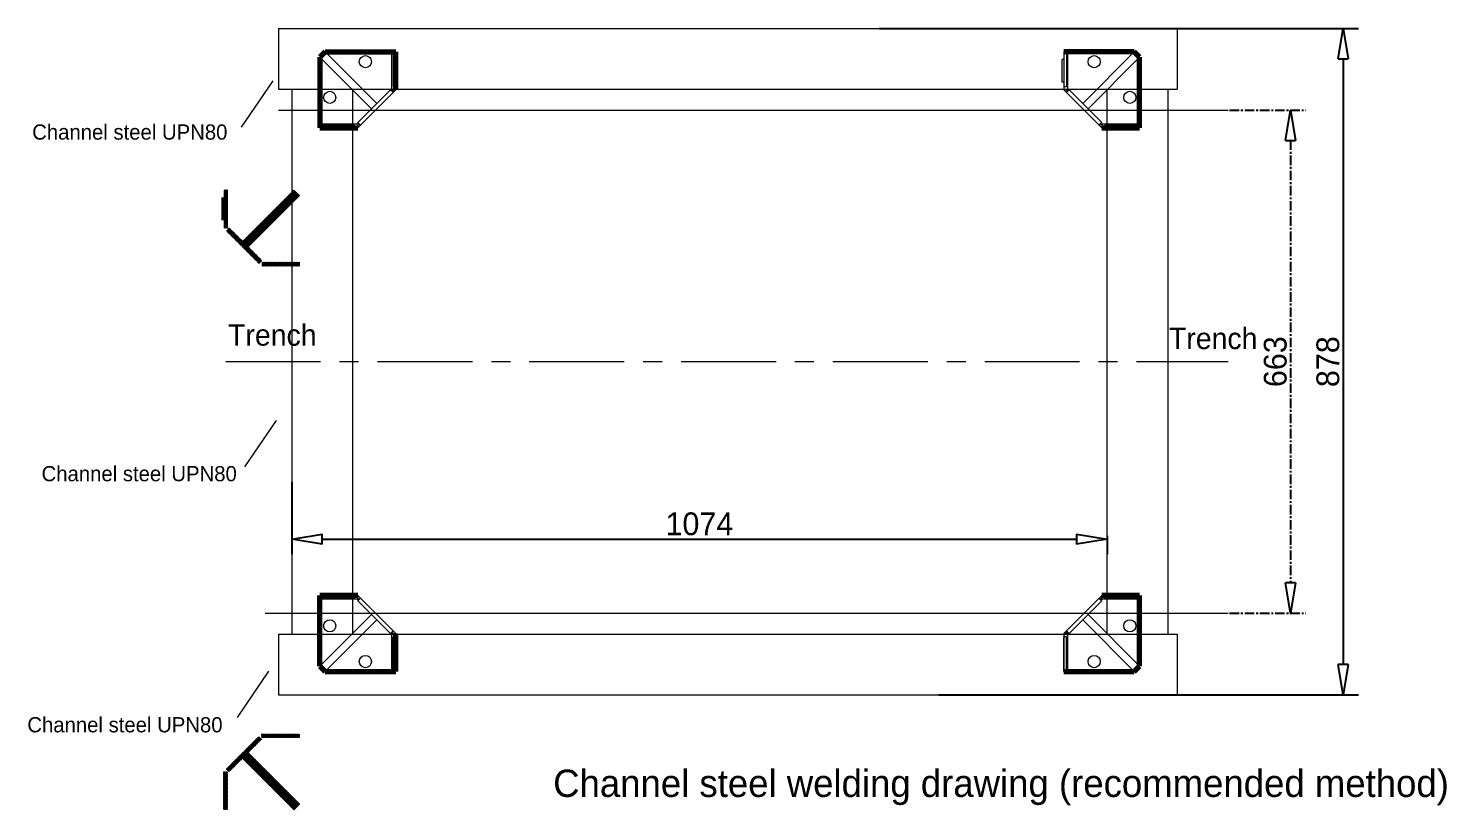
# Model space of a CAD drawing. Header units: inches. Extents: x -4705 to 38647, y 7098 to 31800.
# Drawn here: x 9782 to 11651, y 25109 to 26137 of the extents above; entities that cross this region are included whole.
import ezdxf

# ---------------------------------------------------------------- set-up
doc = ezdxf.new("R2010")
doc.units = ezdxf.units.IN
doc.header["$LTSCALE"] = 10
doc.header["$MEASUREMENT"] = 0
doc.linetypes.add('CENTER', pattern=[2, 1.25, -0.25, 0.25, -0.25])
doc.layers.get('0').update_dxf_attribs({"lineweight": 0})
doc.layers.get('Defpoints').update_dxf_attribs({"lineweight": 0})
doc.styles.add('DWGTransNewTextStyle', font='SourceHanSansCN-Normal.ttf')
doc.styles.get("Standard").update_dxf_attribs({"font": 'SourceHanSansCN-Normal.ttf'})
doc.dimstyles.new('副本 (2) Standard', dxfattribs={"dimtxt": 30, "dimasz": 40, "dimexe": 20, "dimexo": 2, "dimgap": 5, "dimtad": 1, "dimtoh": 1, "dimdec": 0, "dimdsep": 46, "dimtxsty": 'Standard', "dimblk": 'CLOSEDBLANK', "dimcen": 0.09, "dimclrd": 256, "dimadec": 0, "dimazin": 0, "dimtfac": 1, "dimtdec": 0, "dimtofl": 0, "dimtmove": 1, "dimatfit": 2, "dimldrblk": 'CLOSEDBLANK', "dimfxl": 1, "dimtolj": 1, "dimtzin": 0, "dimarcsym": 0})

# ---------------------------------------------------------------- blocks, each defined once
blk = doc.blocks.new('_ClosedBlank')
at = {"color": 0, "linetype": 'ByBlock', "lineweight": -2}
for p, q in [((-1, 0.167), (0, 0)), ((-1, 0.167), (-1, -0.167)), ((0, 0), (-1, -0.167))]:
    blk.add_line(p, q, dxfattribs=at)
blk = doc.blocks.new('*D6')
at = {"color": 0, "linetype": 'CENTER', "lineweight": -2, "transparency": 16777216}
for p, q in [((11365, 26029.9), (11465.3, 26029.9)), ((11365, 25367.2), (11465.3, 25367.2))]:
    blk.add_line(p, q, dxfattribs=at)
at = {"linetype": 'CENTER', "lineweight": -2, "transparency": 16777216}
blk.add_line((11445.3, 25989.9), (11445.3, 25407.2), dxfattribs=at)
at = {"layer": 'Defpoints', "color": 0, "transparency": 16777216}
for p in [(11363, 26029.9), (11363, 25367.2), (11445.3, 25367.2)]:
    blk.add_point(p, dxfattribs=at)
at = {"linetype": 'ByBlock', "lineweight": -2, "transparency": 16777216, "xscale": 40, "yscale": 40, "zscale": 40}
for p, rotation in [((11445.3, 26029.9), 90), ((11445.3, 25367.2), 270)]:
    blk.add_blockref('_ClosedBlank', p, dxfattribs=dict(at, rotation=rotation))
at = {"color": 0, "ltscale": 50, "transparency": 16777216, "insert": (11425.3, 25698.5), "char_height": 30, "attachment_point": 5, "rotation": 90}
blk.add_mtext('\\A1;663', dxfattribs=at)
blk = doc.blocks.new('*D7')
at = {"color": 0, "lineweight": -2, "transparency": 16777216}
for p, q in [((10903.3, 26137.4), (11534.6, 26137.4)), ((10981.8, 25259.7), (11534.6, 25259.7))]:
    blk.add_line(p, q, dxfattribs=at)
at = {"lineweight": -2, "transparency": 16777216}
blk.add_line((11514.6, 26097.4), (11514.6, 25299.7), dxfattribs=at)
at = {"layer": 'Defpoints', "color": 0, "transparency": 16777216}
for p in [(10901.3, 26137.4), (10979.8, 25259.7), (11514.6, 25259.7)]:
    blk.add_point(p, dxfattribs=at)
at = {"linetype": 'ByBlock', "lineweight": -2, "transparency": 16777216, "xscale": 40, "yscale": 40, "zscale": 40}
for p, rotation in [((11514.6, 26137.4), 90), ((11514.6, 25259.7), 270)]:
    blk.add_blockref('_ClosedBlank', p, dxfattribs=dict(at, rotation=rotation))
at = {"color": 0, "ltscale": 50, "transparency": 16777216, "insert": (11494.6, 25698.5), "char_height": 30, "attachment_point": 5, "rotation": 90}
blk.add_mtext('\\A1;878', dxfattribs=at)
blk = doc.blocks.new('*D8')
at = {"color": 0, "lineweight": -2, "transparency": 16777216}
for p, q in [((10129.5, 25540), (10129.5, 25444.8)), ((11203.5, 25469.2), (11203.5, 25444.8))]:
    blk.add_line(p, q, dxfattribs=at)
at = {"lineweight": -2, "transparency": 16777216}
blk.add_line((10169.5, 25464.8), (11163.5, 25464.8), dxfattribs=at)
at = {"layer": 'Defpoints', "color": 0, "transparency": 16777216}
for p in [(10129.5, 25542), (11203.5, 25471.2), (11203.5, 25464.8)]:
    blk.add_point(p, dxfattribs=at)
at = {"linetype": 'ByBlock', "lineweight": -2, "transparency": 16777216, "xscale": 40, "yscale": 40, "zscale": 40, "rotation": 180}
blk.add_blockref('_ClosedBlank', (10129.5, 25464.8), dxfattribs=at)
at = {"linetype": 'ByBlock', "lineweight": -2, "transparency": 16777216, "xscale": 40, "yscale": 40, "zscale": 40}
blk.add_blockref('_ClosedBlank', (11203.5, 25464.8), dxfattribs=at)
at = {"color": 0, "ltscale": 50, "transparency": 16777216, "insert": (10666.5, 25484.8), "char_height": 30, "attachment_point": 5}
blk.add_mtext('\\A1;1074', dxfattribs=at)

msp = doc.modelspace()

# ---------------------------------------------------------------- hatches: boundary and pattern name
at = {"linetype": 'Continuous'}
h = msp.add_hatch(dxfattribs=at)
h.set_pattern_fill('DEFAULT__6', color=2, scale=0.284967, angle=165, style=0, pattern_type=0)
h.set_pattern_definition([(165, (5391.01652, 17224.16378), (-0.073755016, -0.275257466), [])])
edge = h.paths.add_edge_path()
edge.add_line((10039.82, 25924.616), (10039.82, 25874.616))
edge.add_line((10044.82, 25924.616), (10039.82, 25924.616))
edge.add_line((10044.82, 25924.616), (10044.82, 25874.616))
edge.add_line((10044.82, 25874.616), (10039.82, 25874.616))
edge = h.paths.add_edge_path()
edge.add_line((10089.82, 25824.616), (10139.82, 25824.616))
edge.add_line((10089.82, 25829.616), (10089.82, 25824.616))
edge.add_line((10089.82, 25829.616), (10139.82, 25829.616))
edge.add_line((10139.82, 25829.616), (10139.82, 25824.616))
edge = h.paths.add_edge_path()
edge.add_line((10043.355, 25871.081), (10086.284, 25828.152))
edge.add_line((10046.891, 25874.616), (10043.355, 25871.081))
edge.add_line((10046.891, 25874.616), (10089.82, 25831.687))
edge.add_line((10089.82, 25831.687), (10086.284, 25828.152))
h = msp.add_hatch(dxfattribs=at)
h.set_pattern_fill('DEFAULT__10', color=2, scale=0.141672, angle=245, style=0, pattern_type=0)
h.set_pattern_definition([(245, (5391.01652, 17224.16378), (0.128398348, -0.059873133), [])])
edge = h.paths.add_edge_path()
edge.add_line((10132.75, 25924.616), (10064.867, 25856.734))
edge.add_line((10139.821, 25917.545), (10132.75, 25924.616))
edge.add_line((10139.821, 25917.545), (10071.938, 25849.663))
edge.add_line((10071.938, 25849.663), (10064.867, 25856.734))
h = msp.add_hatch(dxfattribs=at)
h.set_pattern_fill('DEFAULT__1', color=2, scale=0.100843, angle=85, style=0, pattern_type=0)
h.set_pattern_definition([(85, (5391.01652, 17224.16378), (-0.1004590817, 0.0087890308), [])])
edge = h.paths.add_edge_path()
edge.add_line((10037.82, 25884.616), (10037.82, 25914.616))
edge.add_line((10039.82, 25914.616), (10037.82, 25914.616))
edge.add_line((10039.82, 25884.616), (10039.82, 25914.616))
edge.add_line((10039.82, 25884.616), (10037.82, 25884.616))
h = msp.add_hatch(dxfattribs=at)
h.set_pattern_fill('DEFAULT__4', color=2, scale=0.445815, angle=245, style=0, pattern_type=0)
h.set_pattern_definition([(245, (5391.0165, 17224.1638), (0.404045547, -0.188409533), [])])
edge = h.paths.add_edge_path()
edge.add_line((10139.82, 25208.616), (10089.82, 25208.616))
edge.add_line((10139.82, 25203.616), (10139.82, 25208.616))
edge.add_line((10139.82, 25203.616), (10089.82, 25203.616))
edge.add_line((10089.82, 25203.616), (10089.82, 25208.616))
edge = h.paths.add_edge_path()
edge.add_line((10039.82, 25158.616), (10039.82, 25108.616))
edge.add_line((10044.82, 25158.616), (10039.82, 25158.616))
edge.add_line((10044.82, 25158.616), (10044.82, 25108.616))
edge.add_line((10044.82, 25108.616), (10039.82, 25108.616))
edge = h.paths.add_edge_path()
edge.add_line((10086.284, 25205.081), (10043.355, 25162.152))
edge.add_line((10089.82, 25201.545), (10086.284, 25205.081))
edge.add_line((10089.82, 25201.545), (10046.891, 25158.616))
edge.add_line((10046.891, 25158.616), (10043.355, 25162.152))
h = msp.add_hatch(dxfattribs=at)
h.set_pattern_fill('DEFAULT__8', color=2, scale=0.088961, angle=325, style=0, pattern_type=0)
h.set_pattern_definition([(325, (5391.01652, 17224.16378), (0.0510259175, 0.0728725624), [])])
edge = h.paths.add_edge_path()
edge.add_line((10139.82, 25115.686), (10071.937, 25183.568))
edge.add_line((10132.748, 25108.615), (10139.82, 25115.686))
edge.add_line((10132.748, 25108.615), (10064.866, 25176.497))
edge.add_line((10064.866, 25176.497), (10071.937, 25183.568))

# ---------------------------------------------------------------- linework, layer by layer
at = {"color": 0}
for p, q in [((10112.05, 26137.39), (11295.87, 26137.39)), ((10112.05, 26137.39), (10112.05, 26057.39)), ((11295.87, 26137.39), (11295.87, 26057.39)), ((10112.05, 26057.39), (11295.87, 26057.39)), ((10129.463, 26057.39), (10129.463, 25339.69)), ((10209.463, 26057.39), (10209.463, 25339.69)), ((11203.463, 26057.39), (11203.463, 25339.69)), ((11283.463, 26057.39), (11283.463, 25339.69)), ((10112.05, 25339.69), (11295.87, 25339.69)), ((10112.05, 25339.69), (10112.05, 25259.69)), ((10166.463, 25339.69), (11295.87, 25339.69)), ((11295.87, 25339.69), (11295.87, 25259.69)), ((10112.05, 25259.69), (11295.87, 25259.69))]:
    msp.add_line(p, q, dxfattribs=at)
at = {"color": 1, "linetype": 'Continuous', "lineweight": 70}
for p, q in [((10173.534, 26106.541), (10166.463, 26099.47)), ((10173.533, 26106.54), (10266.463, 26106.54)), ((10266.463, 26056.54), (10266.463, 26106.54)), ((11239.393, 26106.54), (11146.463, 26106.54)), ((11246.464, 26099.469), (11239.393, 26106.54)), ((10166.463, 26099.47), (10166.463, 26006.54)), ((11246.463, 26006.54), (11246.463, 26099.47)), ((10166.463, 26006.576), (10212.22, 26006.576)), ((10166.463, 26006.54), (10216.463, 26006.54)), ((11196.463, 26006.54), (11246.463, 26006.54)), ((11246.463, 26006.576), (11200.706, 26006.576)), ((10166.463, 25297.61), (10166.463, 25390.54)), ((10216.463, 25390.54), (10166.463, 25390.54)), ((11246.463, 25390.54), (11196.463, 25390.54)), ((11246.463, 25297.61), (11246.463, 25390.54)), ((10266.463, 25290.54), (10266.463, 25340.54)), ((10166.462, 25297.611), (10173.533, 25290.54)), ((10173.533, 25290.54), (10266.463, 25290.54)), ((11146.463, 25290.54), (11239.393, 25290.54)), ((11239.392, 25290.539), (11246.463, 25297.61))]:
    msp.add_line(p, q, dxfattribs=at)
at = {"color": 3, "linetype": 'Continuous', "lineweight": 0}
for p, q in [((10173.534, 26106.541), (10241.416, 26038.659)), ((10261.463, 26056.54), (10261.463, 26106.54)), ((10262.928, 26106.54), (10262.928, 26060.783)), ((10262.928, 26106.54), (10266.428, 26106.54)), ((10266.428, 26106.54), (10266.428, 26060.783)), ((11146.463, 26106.54), (11146.463, 26056.54)), ((11146.499, 26106.54), (11146.499, 26060.783)), ((11146.499, 26106.54), (11149.999, 26106.54)), ((11149.999, 26106.54), (11149.999, 26060.783)), ((11151.463, 26106.54), (11151.463, 26056.54)), ((11239.393, 26106.54), (11171.511, 26038.658)), ((10166.463, 26099.47), (10234.345, 26031.588)), ((10266.463, 26096.54), (10268.463, 26096.54)), ((10268.463, 26096.54), (10268.463, 26066.54)), ((11144.463, 26066.54), (11144.463, 26096.54)), ((11146.463, 26096.54), (11144.463, 26096.54)), ((11246.464, 26099.469), (11178.582, 26031.587)), ((10266.463, 26066.54), (10268.463, 26066.54)), ((11146.463, 26066.54), (11144.463, 26066.54)), ((10216.463, 26013.611), (10259.392, 26056.54)), ((10216.463, 26006.54), (10266.463, 26056.54)), ((10259.038, 26056.894), (10262.928, 26053.005)), ((10260.963, 26056.54), (10266.463, 26056.54)), ((10262.892, 26056.54), (10261.867, 26054.065)), ((10262.928, 26060.783), (10266.428, 26060.783)), ((11151.963, 26056.54), (11146.463, 26056.54)), ((11146.463, 26056.54), (11196.463, 26006.54)), ((11146.499, 26060.783), (11149.999, 26060.783)), ((11153.888, 26056.894), (11149.999, 26053.005)), ((11150.034, 26056.54), (11151.059, 26054.065)), ((11153.534, 26056.54), (11196.463, 26013.611)), ((10241.416, 26038.659), (10234.345, 26031.588)), ((11178.582, 26031.587), (11171.511, 26038.658)), ((10166.463, 26011.54), (10216.463, 26011.54)), ((10166.463, 26006.576), (10166.463, 26010.076)), ((10166.463, 26010.076), (10212.22, 26010.076)), ((10212.22, 26006.576), (10212.22, 26010.076)), ((10216.11, 26013.965), (10219.999, 26010.076)), ((10216.463, 26012.04), (10216.463, 26006.54)), ((10216.463, 26010.111), (10218.938, 26011.136)), ((11196.817, 26013.965), (11192.928, 26010.076)), ((11196.463, 26010.111), (11193.988, 26011.136)), ((11196.463, 26012.04), (11196.463, 26006.54)), ((11196.463, 26011.54), (11246.463, 26011.54)), ((11246.463, 26010.076), (11200.706, 26010.076)), ((11200.706, 26010.076), (11200.706, 26006.576)), ((11246.463, 26010.076), (11246.463, 26006.576)), ((10166.463, 25387.005), (10166.463, 25390.505)), ((10166.463, 25390.505), (10212.22, 25390.505)), ((10166.463, 25387.005), (10212.22, 25387.005)), ((10216.463, 25385.54), (10166.463, 25385.54)), ((10212.22, 25387.005), (10212.22, 25390.505)), ((10216.11, 25383.116), (10219.999, 25387.005)), ((10266.463, 25340.54), (10216.463, 25390.54)), ((10216.463, 25385.04), (10216.463, 25390.54)), ((10216.463, 25386.969), (10218.938, 25385.944)), ((10259.392, 25340.54), (10216.463, 25383.469)), ((11196.463, 25390.54), (11146.463, 25340.54)), ((11196.463, 25383.469), (11153.534, 25340.54)), ((11196.817, 25383.116), (11192.928, 25387.005)), ((11196.463, 25386.969), (11193.988, 25385.944)), ((11196.463, 25385.04), (11196.463, 25390.54)), ((11246.463, 25385.54), (11196.463, 25385.54)), ((11246.463, 25390.505), (11200.706, 25390.505)), ((11200.706, 25390.505), (11200.706, 25387.005)), ((11246.463, 25387.005), (11200.706, 25387.005)), ((11246.463, 25390.505), (11246.463, 25387.005)), ((10166.462, 25297.611), (10234.344, 25365.494)), ((10173.533, 25290.54), (10241.415, 25358.422)), ((10234.344, 25365.494), (10241.415, 25358.422)), ((11171.51, 25358.421), (11178.581, 25365.492)), ((11239.392, 25290.539), (11171.51, 25358.421)), ((11246.463, 25297.61), (11178.581, 25365.492)), ((10259.038, 25340.187), (10262.928, 25344.076)), ((10260.963, 25340.54), (10266.463, 25340.54)), ((10261.463, 25290.54), (10261.463, 25340.54)), ((10262.892, 25340.54), (10261.867, 25343.015)), ((11151.963, 25340.54), (11146.463, 25340.54)), ((11146.463, 25340.54), (11146.463, 25290.54)), ((11153.888, 25340.187), (11149.999, 25344.076)), ((11150.034, 25340.54), (11151.059, 25343.015)), ((11151.463, 25340.54), (11151.463, 25290.54)), ((10262.928, 25290.54), (10262.928, 25336.298)), ((10266.428, 25336.298), (10262.928, 25336.298)), ((10266.428, 25290.54), (10266.428, 25336.298)), ((11149.999, 25336.298), (11146.499, 25336.298)), ((11146.499, 25290.54), (11146.499, 25336.298)), ((11149.999, 25290.54), (11149.999, 25336.298)), ((10266.428, 25290.54), (10262.928, 25290.54)), ((11149.999, 25290.54), (11146.499, 25290.54))]:
    msp.add_line(p, q, dxfattribs=at)
at = {"color": 1}
for p, q in [((10104.669, 26068.491), (10063.005, 26007.382)), ((10108.715, 25621.136), (10067.052, 25560.028)), ((10098.992, 25291.022), (10057.329, 25229.913))]:
    msp.add_line(p, q, dxfattribs=at)
at = {"color": 1, "ltscale": 50}
for p, q in [((10112.05, 26029.89), (11363.031, 26029.89)), ((10094.51, 25367.19), (11363.031, 25367.19))]:
    msp.add_line(p, q, dxfattribs=at)
at = {"color": 1, "linetype": 'CENTER', "ltscale": 10}
msp.add_line((10042.434, 25698.54), (11363.031, 25698.54), dxfattribs=at)
at = {"color": 3, "linetype": 'Continuous', "lineweight": 0}
for centre in [(10226.463, 26093.54), (11186.463, 26093.54), (10179.463, 26046.54), (11233.463, 26046.54), (10179.463, 25350.54), (11233.463, 25350.54), (10226.463, 25303.54), (11186.463, 25303.54)]:
    msp.add_circle(centre, 8, dxfattribs=at)

# ---------------------------------------------------------------- texts
at = {"color": 1, "char_height": 20, "attachment_point": 1, "style": 'DWGTransNewTextStyle'}
for insert, width in [((9787.489, 26010.872), 330.48135), ((9799.861, 25561), 309.05355), ((9781.098, 25230.377), 512.59348)]:
    msp.add_mtext('Channel steel UPN80', dxfattribs=dict(at, insert=insert, width=width))
at = {"color": 7, "linetype": 'Continuous', "lineweight": 70, "insert": (10045.605, 25747.543), "char_height": 28, "width": 4942.77968, "attachment_point": 1, "style": 'DWGTransNewTextStyle'}
msp.add_mtext('Trench', dxfattribs=at)
at = {"lineweight": 0, "width": 4942.77968, "attachment_point": 1, "style": 'DWGTransNewTextStyle'}
for s, insert, char_height in [('Trench', (11285.141, 25743.111), 28), ('Channel steel welding drawing (recommended method)', (10473.838, 25161.287), 36)]:
    msp.add_mtext(s, dxfattribs=dict(at, insert=insert, char_height=char_height))

# ---------------------------------------------------------------- dimensions: what is measured, and where the dimension line sits
at = {"color": 0}
dim = msp.add_linear_dim(base=(11514.609, 25259.69), p1=(10901.263, 26137.39), p2=(10979.783, 25259.69), angle=90, dimstyle='副本 (2) Standard', dxfattribs=at)
dim.commit()
dim.dimension.update_dxf_attribs({"geometry": '*D7', "text_midpoint": (11494.609, 25698.54)})
at = {"color": 0, "linetype": 'CENTER'}
dim = msp.add_linear_dim(base=(11445.323, 25367.19), p1=(11363.031, 26029.89), p2=(11363.031, 25367.19), angle=90, dimstyle='副本 (2) Standard', dxfattribs=at)
dim.commit()
dim.dimension.update_dxf_attribs({"geometry": '*D6', "text_midpoint": (11425.323, 25698.54)})
at = {"color": 0}
dim = msp.add_linear_dim(base=(11203.463, 25464.771), p1=(10129.463, 25542.016), p2=(11203.463, 25471.208), dimstyle='副本 (2) Standard', dxfattribs=at)
dim.commit()
dim.dimension.update_dxf_attribs({"geometry": '*D8', "text_midpoint": (10666.463, 25484.771)})

doc.saveas('drawing.dxf')
